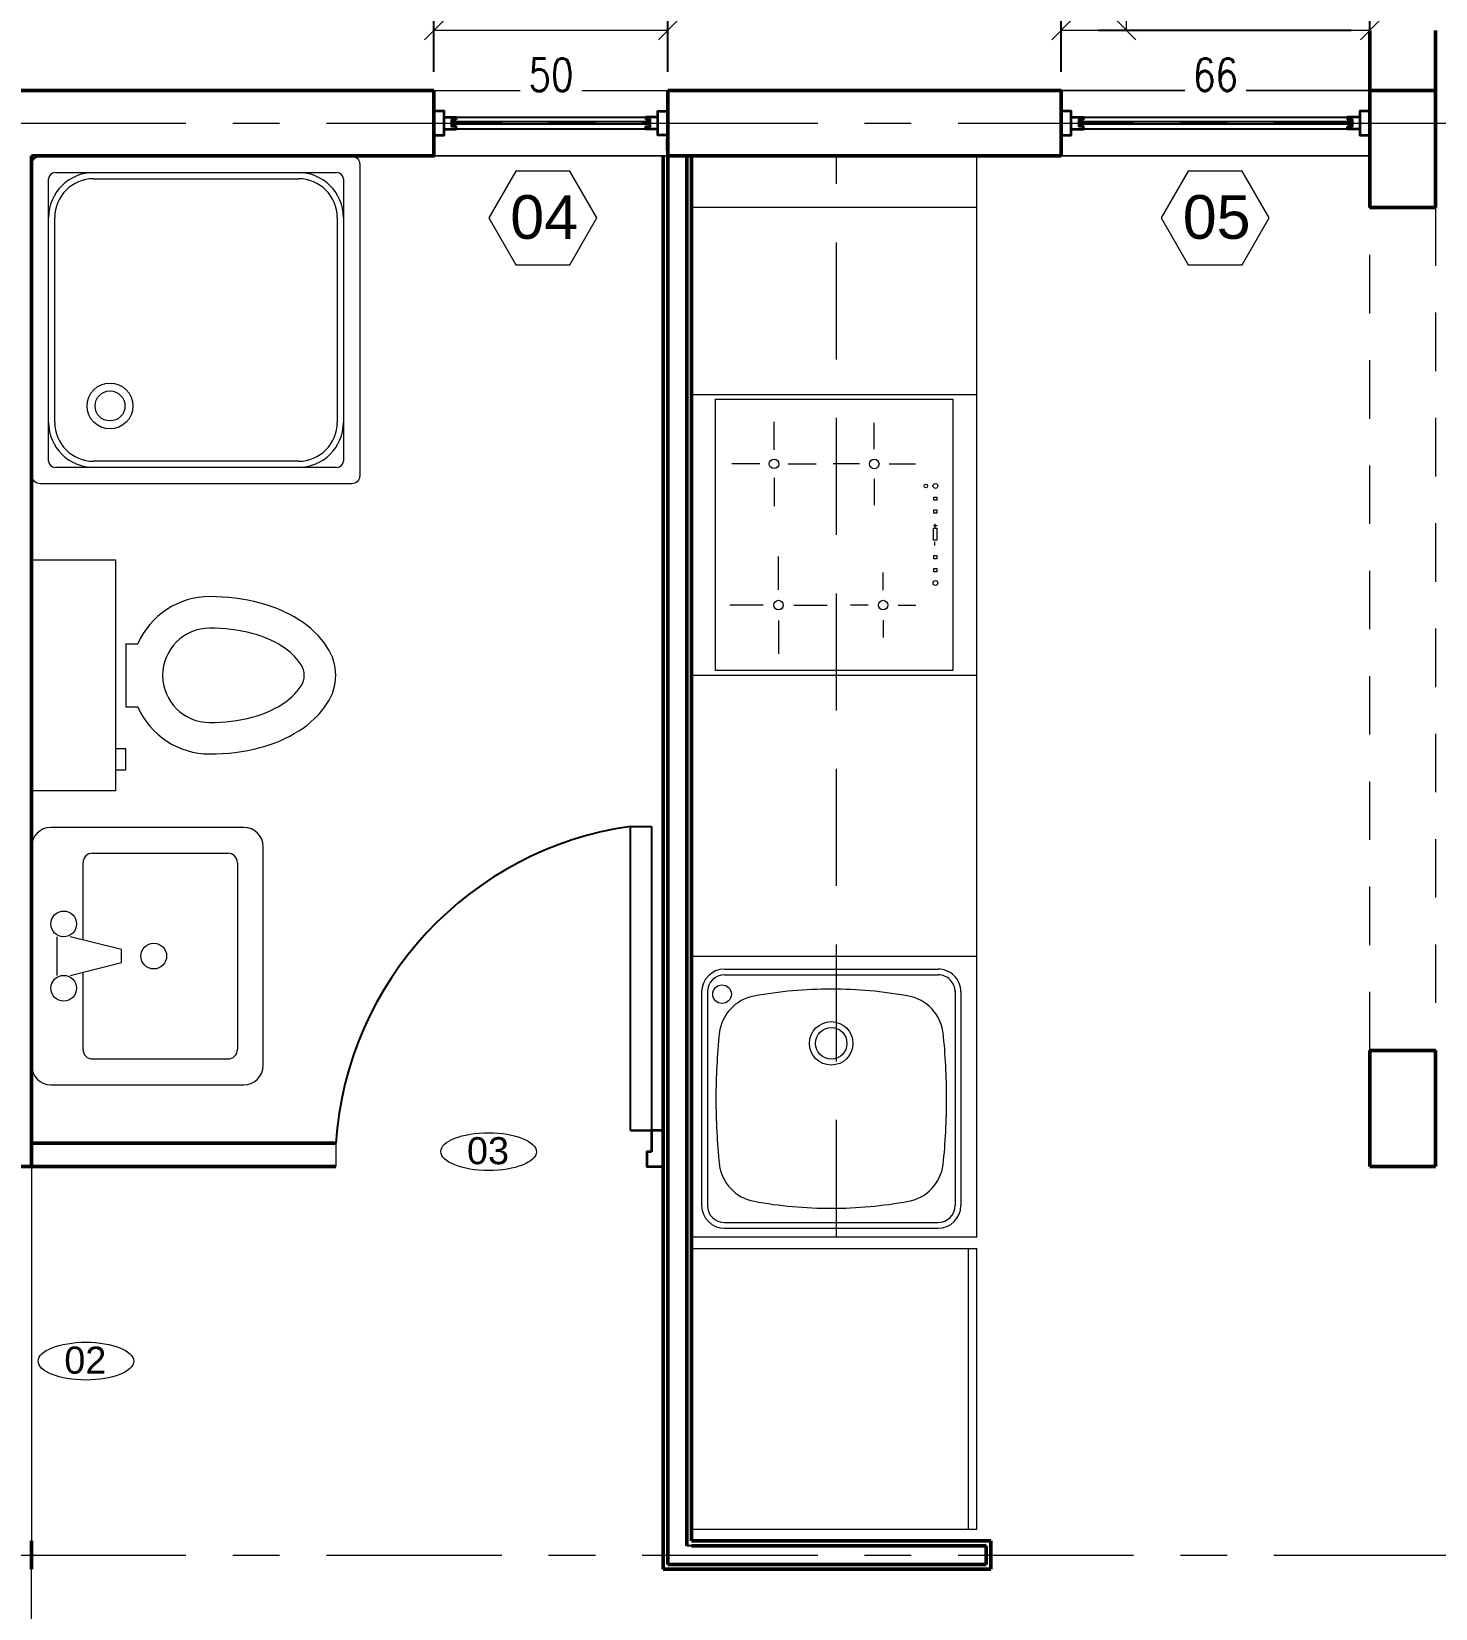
# Model space of a CAD drawing. Header units: inches. Extents: x -1721 to -596, y -6348 to -3031.
# Drawn here: x -878.281 to -875.281, y -3132.934 to -3129.564 of the extents above; entities that cross this region are included whole.
import ezdxf

# ---------------------------------------------------------------- set-up
doc = ezdxf.new("R2010")
doc.units = ezdxf.units.IN
doc.header["$MEASUREMENT"] = 0
doc.linetypes.add('$0$CENTRO2', pattern=[1.125, 0.75, -0.125, 0.125, -0.125])
doc.linetypes.add('$0$HIDDEN', pattern=[0.375, 0.25, -0.125])
doc.layers.add('$0$A-FURN_Num_Penna__252_Num_Penna__252', color=7, linetype='Continuous', lineweight=18, true_color=0x666666)
for name, color, linetype, lineweight in [('$0$AA - montanti', 7, 'Continuous', 35), ('$0$AA - pareti sezionate', 236, 'Continuous', 50), ('$0$AA - serramenti e porte', 4, 'Continuous', 25), ('$0$AA - struttura finestre', 6, 'Continuous', 25), ('$0$AA- arredo', 8, 'Continuous', 18), ('$0$SEZIONE ARREDO', 8, 'Continuous', 25), ('$1$AA - linee quote', 3, 'Continuous', 13), ('$2$A-FURN', 8, 'Continuous', 18), ('$2$A-GLAZ-FULL', 4, 'Continuous', 25), ('$2$A-WALL-FULL', 7, 'Continuous', 35)]:
    doc.layers.add(name, color=color, linetype=linetype, lineweight=lineweight)
doc.styles.add('$0$ARCH', font='txt')
doc.styles.add('$0$ARIAL', font='Arial.ttf')
doc.styles.add('$4$E-ROMANS', font='romans.shx', dxfattribs={"width": 0.8})
doc.dimstyles.new('$0$E-0100_TICK_12', dxfattribs={"dimscale": 0.001, "dimtxt": 70, "dimasz": 40, "dimexe": 60, "dimexo": 40, "dimgap": 60, "dimtad": 4, "dimdec": 0, "dimlfac": 100, "dimzin": 0, "dimdsep": 46, "dimtxsty": '$4$E-ROMANS', "dimblk": 'OBLIQUE', "dimblk1": 'OBLIQUE', "dimblk2": 'OBLIQUE', "dimcen": 60, "dimclrd": 256, "dimclre": 256, "dimclrt": 256, "dimadec": 0, "dimazin": 0, "dimtfac": 1, "dimtdec": 0, "dimtmove": 1, "dimatfit": 3, "dimldrblk": '$0$_Open90', "dimfxl": 1, "dimtfill": 1, "dimtolj": 1, "dimtzin": 0, "dimlwd": -1, "dimarcsym": 0})

# ---------------------------------------------------------------- blocks, each defined once
blk = doc.blocks.new('$0$15PTOI09')
for p, q in [((0, 433.1), (315, 433.1)), ((0, -433.1), (0, 433.1)), ((315, 433.1), (315, -433.1)), ((354.3, 118.1), (398.7, 118.1)), ((354.3, 118.1), (354.3, -118.1)), ((354.3, -118.1), (398.7, -118.1)), ((354.3, -275.6), (315, -275.6)), ((354.3, -354.3), (354.3, -275.6)), ((315, -354.3), (354.3, -354.3)), ((315, -433.1), (0, -433.1))]:
    blk.add_line(p, q)
for points in [[(669.3, -295.3, 0.063415), (858.1, -271.2, 0.076468), (1003.4, -208.8, 0.107136), (1110.2, -104.8, 0.147373), (1141.7, 0, 0.147373), (1110.2, 104.8, 0.107136), (1003.4, 208.8, 0.076468), (858.1, 271.2, 0.063415), (669.3, 295.3, 0.063415)], [(669.3, -177.2, 0.063415), (828.5, -156.9, 0.076468), (940.8, -108.6, 0.107136), (1011.7, -39.6, 0.147373), (1023.6, 0, 0.147373), (1011.7, 39.6, 0.107136), (940.8, 108.6, 0.076468), (828.5, 156.9, 0.063415), (669.3, 177.2, 0.063415)]]:
    blk.add_lwpolyline(points, format="xyb")
for radius, start, end in [(295.3, 90, 156.42182), (177.2, 90, 270), (295.3, 203.57818, 270)]:
    blk.add_arc((669.3, 0), radius, start, end)
at = {"style": '$0$ARCH'}
for tag, p, flags in [('ITEM', (0, -826.8), 3), ('ROOM_NUMBER', (0, -1181.1), 1)]:
    blk.add_attdef(tag, p, '', height=236.2, dxfattribs=dict(at, flags=flags))
blk = doc.blocks.new('$0$15PLAV06')
for p, q in [((649.6, 393.7), (59.1, 393.7)), ((0, 334.6), (0, -334.6)), ((187, 315), (600.4, 315)), ((708.7, -334.6), (708.7, 334.6)), ((157.5, 49.2), (157.5, 285.4)), ((629.9, 285.4), (629.9, -285.4)), ((78.7, -59.1), (78.7, 59.1)), ((275.6, 19.7), (118.1, 59.1)), ((275.6, -19.7), (275.6, 19.7)), ((118.1, -59.1), (275.6, -19.7)), ((157.5, -285.4), (157.5, -49.2)), ((600.4, -315), (187, -315)), ((59.1, -393.7), (649.6, -393.7))]:
    blk.add_line(p, q)
for centre in [(98.4, 98.4), (374, 0), (98.4, -98.4)]:
    blk.add_circle(centre, 39.4)
for centre, radius, start, end in [((59.1, 334.6), 59.1, 90, 180), ((649.6, 334.6), 59.1, 0, 90), ((187, 285.4), 29.5, 90, 180), ((600.4, 285.4), 29.5, 0, 90), ((187, -285.4), 29.5, 180, 270), ((600.4, -285.4), 29.5, 270, 0), ((59.1, -334.6), 59.1, 180, 270), ((649.6, -334.6), 59.1, 270, 0)]:
    blk.add_arc(centre, radius, start, end)
at = {"style": '$0$ARCH'}
for tag, p, flags in [('ITEM', (0, -787.4), 3), ('ROOM_NUMBER', (0, -1141.7), 1)]:
    blk.add_attdef(tag, p, '', height=236.2, dxfattribs=dict(at, flags=flags))
blk = doc.blocks.new('_Oblique')
at = {"color": 0, "linetype": 'ByBlock', "lineweight": -2}
blk.add_line((-0.5, -0.5), (0.5, 0.5), dxfattribs=at)
blk = doc.blocks.new('*D1048')
at = {"layer": '$1$AA - linee quote', "linetype": 'Continuous', "lineweight": -2, "transparency": 16777216}
for p, q in [((-875.4607, -3126.67), (-881.9059, -3126.67)), ((-881.3907, -3135.74), (-881.9059, -3135.74))]:
    blk.add_line(p, q, dxfattribs=at)
at = {"layer": '$1$AA - linee quote', "transparency": 16777216}
blk.add_line((-881.8459, -3135.74), (-881.8459, -3126.67), dxfattribs=at)
at = {"layer": 'DEFPOINTS', "color": 0, "linetype": 'Continuous', "transparency": 16777216}
for p in [(-881.8459, -3126.67), (-875.4207, -3126.67), (-881.3507, -3135.74)]:
    blk.add_point(p, dxfattribs=at)
at = {"layer": '$1$AA - linee quote', "linetype": 'Continuous', "transparency": 16777216, "xscale": 0.04, "yscale": 0.04, "zscale": 0.04}
for p, rotation in [((-881.8459, -3126.67), 90), ((-881.8459, -3135.74), 270)]:
    blk.add_blockref('_Oblique', p, dxfattribs=dict(at, rotation=rotation))
at = {"layer": '$1$AA - linee quote', "linetype": 'Continuous', "transparency": 16777216, "insert": (-881.7509, -3131.205), "char_height": 0.07, "attachment_point": 5, "rotation": 90, "style": '$4$E-ROMANS', "bg_fill": 3, "box_fill_scale": 1.25, "bg_fill_color": 256, "bg_fill_true_color": 13158600, "bg_fill_transparency": 0}
blk.add_mtext('\\A1;907', dxfattribs=at)
blk = doc.blocks.new('$0$_Open90')
at = {"color": 0, "linetype": 'ByBlock', "lineweight": -2}
for p, q in [((-19.685, 19.685), (0, 0)), ((0, 0), (-39.37, 0)), ((0, 0), (-19.685, -19.685))]:
    blk.add_line(p, q, dxfattribs=at)
blk = doc.blocks.new('*D1049')
at = {"layer": '$1$AA - linee quote', "linetype": 'Continuous', "lineweight": -2, "transparency": 16777216}
for p, q in [((-875.3867, -3126.74), (-881.6947, -3126.74)), ((-881.3907, -3129.76), (-881.6947, -3129.76))]:
    blk.add_line(p, q, dxfattribs=at)
at = {"layer": '$1$AA - linee quote', "transparency": 16777216}
blk.add_line((-881.6347, -3129.76), (-881.6347, -3126.74), dxfattribs=at)
at = {"layer": 'DEFPOINTS', "color": 0, "linetype": 'Continuous', "transparency": 16777216}
for p in [(-881.6347, -3126.74), (-875.3467, -3126.74), (-881.3507, -3129.76)]:
    blk.add_point(p, dxfattribs=at)
at = {"layer": '$1$AA - linee quote', "linetype": 'Continuous', "transparency": 16777216, "xscale": 0.04, "yscale": 0.04, "zscale": 0.04}
for p, rotation in [((-881.6347, -3126.74), 90), ((-881.6347, -3129.76), 270)]:
    blk.add_blockref('_Oblique', p, dxfattribs=dict(at, rotation=rotation))
at = {"layer": '$1$AA - linee quote', "linetype": 'Continuous', "transparency": 16777216, "insert": (-881.5397, -3128.25), "char_height": 0.07, "attachment_point": 5, "rotation": 90, "style": '$4$E-ROMANS', "bg_fill": 3, "box_fill_scale": 1.25, "bg_fill_color": 256, "bg_fill_true_color": 13158600, "bg_fill_transparency": 0}
blk.add_mtext('\\A1;302', dxfattribs=at)
blk = doc.blocks.new('*D1071')
at = {"layer": '$1$AA - linee quote', "linetype": 'Continuous', "lineweight": -2, "transparency": 16777216}
for p, q in [((-876.0807, -3129.65), (-876.0807, -3129.5017)), ((-875.4207, -3129.65), (-875.4207, -3129.5017))]:
    blk.add_line(p, q, dxfattribs=at)
at = {"layer": '$1$AA - linee quote', "transparency": 16777216}
blk.add_line((-875.4207, -3129.5617), (-876.0807, -3129.5617), dxfattribs=at)
at = {"layer": 'DEFPOINTS', "color": 0, "linetype": 'Continuous', "transparency": 16777216}
for p in [(-876.0807, -3129.5617), (-876.0807, -3129.69), (-875.4207, -3129.69)]:
    blk.add_point(p, dxfattribs=at)
at = {"layer": '$1$AA - linee quote', "linetype": 'Continuous', "transparency": 16777216, "xscale": 0.04, "yscale": 0.04, "zscale": 0.04, "rotation": 180}
blk.add_blockref('_Oblique', (-876.0807, -3129.5617), dxfattribs=at)
at = {"layer": '$1$AA - linee quote', "linetype": 'Continuous', "transparency": 16777216, "xscale": 0.04, "yscale": 0.04, "zscale": 0.04}
blk.add_blockref('_Oblique', (-875.4207, -3129.5617), dxfattribs=at)
at = {"layer": '$1$AA - linee quote', "linetype": 'Continuous', "transparency": 16777216, "insert": (-875.7507, -3129.6567), "char_height": 0.07, "attachment_point": 5, "style": '$4$E-ROMANS', "bg_fill": 3, "box_fill_scale": 1.25, "bg_fill_color": 256, "bg_fill_true_color": 13158600, "bg_fill_transparency": 0}
blk.add_mtext('\\A1;66', dxfattribs=at)
blk = doc.blocks.new('*D1072')
at = {"layer": '$1$AA - linee quote', "linetype": 'Continuous', "lineweight": -2, "transparency": 16777216}
for p, q in [((-877.4207, -3129.6501), (-877.4207, -3129.5017)), ((-876.9207, -3129.65), (-876.9207, -3129.5017))]:
    blk.add_line(p, q, dxfattribs=at)
at = {"layer": '$1$AA - linee quote', "transparency": 16777216}
blk.add_line((-876.9207, -3129.5617), (-877.4207, -3129.5617), dxfattribs=at)
at = {"layer": 'DEFPOINTS', "color": 0, "linetype": 'Continuous', "transparency": 16777216}
for p in [(-877.4207, -3129.5617), (-877.4207, -3129.6901), (-876.9207, -3129.69)]:
    blk.add_point(p, dxfattribs=at)
at = {"layer": '$1$AA - linee quote', "linetype": 'Continuous', "transparency": 16777216, "xscale": 0.04, "yscale": 0.04, "zscale": 0.04, "rotation": 180}
blk.add_blockref('_Oblique', (-877.4207, -3129.5617), dxfattribs=at)
at = {"layer": '$1$AA - linee quote', "linetype": 'Continuous', "transparency": 16777216, "xscale": 0.04, "yscale": 0.04, "zscale": 0.04}
blk.add_blockref('_Oblique', (-876.9207, -3129.5617), dxfattribs=at)
at = {"layer": '$1$AA - linee quote', "linetype": 'Continuous', "transparency": 16777216, "insert": (-877.1707, -3129.6567), "char_height": 0.07, "attachment_point": 5, "style": '$4$E-ROMANS', "bg_fill": 3, "box_fill_scale": 1.25, "bg_fill_color": 256, "bg_fill_true_color": 13158600, "bg_fill_transparency": 0}
blk.add_mtext('\\A1;50', dxfattribs=at)
blk = doc.blocks.new('*D1074')
at = {"layer": '$1$AA - linee quote', "linetype": 'Continuous', "lineweight": -2, "transparency": 16777216}
for p, q in [((-881.3507, -3129.65), (-881.3507, -3126.4332)), ((-875.3467, -3126.77), (-875.3467, -3126.4332))]:
    blk.add_line(p, q, dxfattribs=at)
at = {"layer": '$1$AA - linee quote', "transparency": 16777216}
blk.add_line((-881.3507, -3126.4932), (-875.3467, -3126.4932), dxfattribs=at)
at = {"layer": 'DEFPOINTS', "color": 0, "linetype": 'Continuous', "transparency": 16777216}
for p in [(-875.3467, -3126.4932), (-875.3467, -3126.81), (-881.3507, -3129.69)]:
    blk.add_point(p, dxfattribs=at)
at = {"layer": '$1$AA - linee quote', "linetype": 'Continuous', "transparency": 16777216, "xscale": 0.04, "yscale": 0.04, "zscale": 0.04, "rotation": 180}
blk.add_blockref('_Oblique', (-881.3507, -3126.4932), dxfattribs=at)
at = {"layer": '$1$AA - linee quote', "linetype": 'Continuous', "transparency": 16777216, "xscale": 0.04, "yscale": 0.04, "zscale": 0.04}
blk.add_blockref('_Oblique', (-875.3467, -3126.4932), dxfattribs=at)
at = {"layer": '$1$AA - linee quote', "linetype": 'Continuous', "transparency": 16777216, "insert": (-878.3487, -3126.5882), "char_height": 0.07, "attachment_point": 5, "style": '$4$E-ROMANS', "bg_fill": 3, "box_fill_scale": 1.25, "bg_fill_color": 256, "bg_fill_true_color": 13158600, "bg_fill_transparency": 0}
blk.add_mtext('\\A1;600', dxfattribs=at)
blk = doc.blocks.new('*D1076')
at = {"layer": '$1$AA - linee quote', "linetype": 'Continuous', "lineweight": -2, "transparency": 16777216}
for p, q in [((-881.4207, -3129.65), (-881.4207, -3126.2089)), ((-872.2807, -3126.63), (-872.2807, -3126.2089))]:
    blk.add_line(p, q, dxfattribs=at)
at = {"layer": '$1$AA - linee quote', "transparency": 16777216}
blk.add_line((-872.2807, -3126.2689), (-881.4207, -3126.2689), dxfattribs=at)
at = {"layer": 'DEFPOINTS', "color": 0, "linetype": 'Continuous', "transparency": 16777216}
for p in [(-881.4207, -3126.2689), (-872.2807, -3126.67), (-881.4207, -3129.69)]:
    blk.add_point(p, dxfattribs=at)
at = {"layer": '$1$AA - linee quote', "linetype": 'Continuous', "transparency": 16777216, "xscale": 0.04, "yscale": 0.04, "zscale": 0.04, "rotation": 180}
blk.add_blockref('_Oblique', (-881.4207, -3126.2689), dxfattribs=at)
at = {"layer": '$1$AA - linee quote', "linetype": 'Continuous', "transparency": 16777216, "xscale": 0.04, "yscale": 0.04, "zscale": 0.04}
blk.add_blockref('_Oblique', (-872.2807, -3126.2689), dxfattribs=at)
at = {"layer": '$1$AA - linee quote', "linetype": 'Continuous', "transparency": 16777216, "insert": (-876.8507, -3126.3639), "char_height": 0.07, "attachment_point": 5, "style": '$4$E-ROMANS', "bg_fill": 3, "box_fill_scale": 1.25, "bg_fill_color": 256, "bg_fill_true_color": 13158600, "bg_fill_transparency": 0}
blk.add_mtext('\\A1;914', dxfattribs=at)
blk = doc.blocks.new('*D1077')
at = {"layer": '$1$AA - linee quote', "linetype": 'Continuous', "lineweight": -2, "transparency": 16777216}
for p, q in [((-875.4607, -3126.9384), (-876.0008, -3126.9384)), ((-875.4607, -3129.5617), (-876.0008, -3129.5617))]:
    blk.add_line(p, q, dxfattribs=at)
at = {"layer": '$1$AA - linee quote', "transparency": 16777216}
blk.add_line((-875.9408, -3129.5617), (-875.9408, -3126.9384), dxfattribs=at)
at = {"layer": 'DEFPOINTS', "color": 0, "linetype": 'Continuous', "transparency": 16777216}
for p in [(-875.9408, -3126.9384), (-875.4207, -3126.9384), (-875.4207, -3129.5617)]:
    blk.add_point(p, dxfattribs=at)
at = {"layer": '$1$AA - linee quote', "linetype": 'Continuous', "transparency": 16777216, "xscale": 0.04, "yscale": 0.04, "zscale": 0.04}
for p, rotation in [((-875.9408, -3126.9384), 90), ((-875.9408, -3129.5617), 270)]:
    blk.add_blockref('_Oblique', p, dxfattribs=dict(at, rotation=rotation))
at = {"layer": '$1$AA - linee quote', "linetype": 'Continuous', "transparency": 16777216, "insert": (-875.8458, -3128.25), "char_height": 0.07, "attachment_point": 5, "rotation": 90, "style": '$4$E-ROMANS', "bg_fill": 3, "box_fill_scale": 1.25, "bg_fill_color": 256, "bg_fill_true_color": 13158600, "bg_fill_transparency": 0}
blk.add_mtext('\\A1;262', dxfattribs=at)
blk = doc.blocks.new('*D1095')
at = {"layer": '$1$AA - linee quote', "linetype": 'Continuous', "lineweight": -2, "transparency": 16777216}
for p, q in [((-875.2407, -3129.76), (-875.0984, -3129.76)), ((-875.2407, -3131.99), (-875.0984, -3131.99))]:
    blk.add_line(p, q, dxfattribs=at)
at = {"layer": '$1$AA - linee quote', "transparency": 16777216}
blk.add_line((-875.1584, -3129.76), (-875.1584, -3131.99), dxfattribs=at)
at = {"layer": 'DEFPOINTS', "color": 0, "linetype": 'Continuous', "transparency": 16777216}
for p in [(-875.2807, -3129.76), (-875.2807, -3131.99), (-875.1584, -3131.99)]:
    blk.add_point(p, dxfattribs=at)
at = {"layer": '$1$AA - linee quote', "linetype": 'Continuous', "transparency": 16777216, "xscale": 0.04, "yscale": 0.04, "zscale": 0.04}
for p, rotation in [((-875.1584, -3129.76), 90), ((-875.1584, -3131.99), 270)]:
    blk.add_blockref('_Oblique', p, dxfattribs=dict(at, rotation=rotation))
at = {"layer": '$1$AA - linee quote', "linetype": 'Continuous', "transparency": 16777216, "insert": (-875.0634, -3130.875), "char_height": 0.07, "attachment_point": 5, "rotation": 90, "style": '$4$E-ROMANS', "bg_fill": 3, "box_fill_scale": 1.25, "bg_fill_color": 256, "bg_fill_true_color": 13158600, "bg_fill_transparency": 0}
blk.add_mtext('\\A1;223', dxfattribs=at)

msp = doc.modelspace()

# ---------------------------------------------------------------- linework, layer by layer
at = {"layer": '$0$AA - montanti'}
for points in [[(-877.4207, -3129.7346), (-877.4207, -3129.7855), (-877.399, -3129.7855), (-877.399, -3129.7346)], [(-876.9207, -3129.7346), (-876.9207, -3129.7855), (-876.9423, -3129.7855), (-876.9423, -3129.7346)], [(-876.0807, -3129.7346), (-876.0807, -3129.7855), (-876.059, -3129.7855), (-876.059, -3129.7346)], [(-875.4207, -3129.7855), (-875.4207, -3129.7346), (-875.4423, -3129.7346), (-875.4423, -3129.7855)]]:
    msp.add_lwpolyline(points, close=True, dxfattribs=at)
for points in [[(-877.399, -3129.7469), (-877.373, -3129.7469), (-877.373, -3129.7525)], [(-877.399, -3129.7732), (-877.373, -3129.7732), (-877.373, -3129.7675), (-877.3823, -3129.7675), (-877.3823, -3129.7625), (-877.3823, -3129.7575), (-877.3823, -3129.7525), (-877.373, -3129.7525)], [(-876.9423, -3129.7469), (-876.9683, -3129.7469), (-876.9683, -3129.7525)], [(-876.9423, -3129.7732), (-876.9683, -3129.7732), (-876.9683, -3129.7675), (-876.959, -3129.7675), (-876.959, -3129.7625), (-876.959, -3129.7575), (-876.959, -3129.7525), (-876.9683, -3129.7525)], [(-876.059, -3129.7469), (-876.033, -3129.7469), (-876.033, -3129.7525)], [(-876.059, -3129.7732), (-876.033, -3129.7732), (-876.033, -3129.7675), (-876.0423, -3129.7675), (-876.0423, -3129.7625), (-876.0423, -3129.7575), (-876.0423, -3129.7525), (-876.033, -3129.7525)], [(-875.4423, -3129.7469), (-875.4683, -3129.7469), (-875.4683, -3129.7525), (-875.459, -3129.7525), (-875.459, -3129.7575), (-875.459, -3129.7625), (-875.459, -3129.7675), (-875.4683, -3129.7675)], [(-875.4423, -3129.7732), (-875.4683, -3129.7732), (-875.4683, -3129.7675)], [(-876.9307, -3131.958), (-876.9307, -3131.958), (-876.9307, -3131.913), (-876.9557, -3131.913), (-876.9557, -3131.958)], [(-876.9557, -3131.958), (-876.9657, -3131.958), (-876.9657, -3131.99), (-876.9307, -3131.99), (-876.9307, -3131.958)]]:
    msp.add_lwpolyline(points, dxfattribs=at)
at = {"layer": '$0$AA - pareti sezionate'}
for p, q in [((-879.0955, -3129.69), (-877.4207, -3129.69)), ((-876.9207, -3132.84), (-876.9207, -3129.69)), ((-876.0807, -3129.69), (-876.9207, -3129.6901)), ((-876.0807, -3129.69), (-876.0807, -3129.83)), ((-876.0807, -3129.83), (-876.0807, -3129.69)), ((-875.4207, -3129.69), (-875.2807, -3129.69)), ((-878.2807, -3129.83), (-878.2807, -3131.14)), ((-876.9307, -3132.82), (-876.9307, -3129.83)), ((-876.9207, -3129.83), (-876.8807, -3129.83)), ((-876.8807, -3132.8), (-876.8807, -3129.83)), ((-876.0807, -3129.83), (-876.8807, -3129.83)), ((-876.8707, -3132.79), (-876.8707, -3129.83)), ((-875.4207, -3129.94), (-875.2807, -3129.94)), ((-878.2807, -3131.14), (-878.2807, -3131.99)), ((-875.4207, -3131.7416), (-875.2807, -3131.7416)), ((-877.6307, -3131.94), (-878.2807, -3131.94)), ((-878.4207, -3131.99), (-878.2807, -3131.99)), ((-877.6307, -3131.99), (-878.2807, -3131.99)), ((-875.2807, -3131.99), (-875.4207, -3131.99)), ((-876.8705, -3132.37), (-876.8705, -3132.79)), ((-878.2807, -3132.79), (-878.2807, -3132.85)), ((-876.2307, -3132.85), (-876.2307, -3132.79)), ((-876.9307, -3132.85), (-876.2307, -3132.85))]:
    msp.add_line(p, q, dxfattribs=at)
at = {"layer": '$0$AA - pareti sezionate', "lineweight": 13}
msp.add_line((-877.6307, -3131.94), (-877.6307, -3131.99), dxfattribs=at)
at = {"layer": '$0$AA - pareti sezionate'}
msp.add_lwpolyline([(-877.4207, -3129.69), (-877.4207, -3129.83), (-878.2807, -3129.83)], dxfattribs=at)
at = {"layer": '$0$AA - serramenti e porte'}
for p, q in [((-877.373, -3129.7469), (-876.9683, -3129.7469)), ((-876.033, -3129.7469), (-875.4683, -3129.7469)), ((-876.9683, -3129.7732), (-877.373, -3129.7732)), ((-875.4683, -3129.7732), (-876.0328, -3129.7732)), ((-877.0007, -3131.913), (-877.0007, -3131.263)), ((-877.0007, -3131.263), (-876.9557, -3131.263)), ((-876.9557, -3131.263), (-876.9557, -3131.913)), ((-876.9557, -3131.913), (-877.0007, -3131.913)), ((-877.0007, -3131.913), (-876.9557, -3131.913)), ((-877.0007, -3131.913), (-876.9557, -3131.913))]:
    msp.add_line(p, q, dxfattribs=at)
msp.add_arc((-876.8987, -3131.9895), 0.7336, 97.9857, 176.1333, dxfattribs=at)
at = {"layer": '$0$AA - struttura finestre'}
for p, q in [((-876.9592, -3129.7575), (-877.3823, -3129.7575)), ((-876.959, -3129.7625), (-877.3823, -3129.7625)), ((-875.459, -3129.7575), (-876.0423, -3129.7575)), ((-875.459, -3129.7625), (-876.0423, -3129.7625))]:
    msp.add_line(p, q, dxfattribs=at)
at = {"layer": '$0$AA- arredo', "lineweight": 13}
for p, q in [((-877.4207, -3129.69), (-876.9207, -3129.69)), ((-876.0807, -3129.69), (-875.4207, -3129.69)), ((-877.4207, -3129.83), (-876.9207, -3129.83)), ((-876.0807, -3129.83), (-875.4207, -3129.83))]:
    msp.add_line(p, q, dxfattribs=at)
at = {"layer": '$0$AA- arredo'}
for p, q in [((-878.2311, -3129.8657), (-877.6274, -3129.8657)), ((-878.2442, -3130.4825), (-878.2442, -3129.8788)), ((-878.148, -3129.8788), (-877.7105, -3129.8788)), ((-877.6142, -3129.8788), (-877.6142, -3130.4825)), ((-878.2311, -3130.3994), (-878.2311, -3129.9619)), ((-877.6274, -3129.9619), (-877.6274, -3130.3994)), ((-877.6274, -3130.4957), (-878.2311, -3130.4957)), ((-877.7105, -3130.4825), (-878.148, -3130.4825))]:
    msp.add_line(p, q, dxfattribs=at)
at = {"layer": '$0$AA- arredo', "linetype": '$0$HIDDEN', "ltscale": 0.5}
for p, q in [((-875.4207, -3131.7416), (-875.4207, -3129.94)), ((-875.2807, -3129.94), (-875.2807, -3131.7416))]:
    msp.add_line(p, q, dxfattribs=at)
at = {"layer": '$0$AA- arredo'}
msp.add_lwpolyline([(-878.2792, -3129.8482, -0.414214), (-878.2617, -3129.8307), (-877.5967, -3129.8307, -0.414214), (-877.5792, -3129.8482), (-877.5792, -3130.5132, -0.414214), (-877.5967, -3130.5307), (-878.2617, -3130.5307, -0.414214), (-878.2792, -3130.5132)], format="xyb", close=True, dxfattribs=at)
msp.add_lwpolyline([(-878.2792, -3129.8482, -0.414214), (-878.2617, -3129.8307), (-877.5967, -3129.8307, -0.414214), (-877.5792, -3129.8482), (-877.5792, -3130.5132, -0.414214), (-877.5967, -3130.5307), (-878.2617, -3130.5307, -0.414214), (-878.2792, -3130.5132)], format="xyb", close=True, dxfattribs=at)
for radius in [0.049, 0.032]:
    msp.add_circle((-878.113, -3130.3644), radius, dxfattribs=at)
for centre, radius, start, end in [((-878.148, -3129.9619), 0.0962, 90, 180), ((-878.2311, -3129.8788), 0.0131, 90, 180), ((-877.7105, -3129.9619), 0.0962, 0, 90), ((-877.6274, -3129.8788), 0.0131, 0, 90), ((-878.148, -3129.9619), 0.0831, 90, 180), ((-877.7105, -3129.9619), 0.0831, 0, 90), ((-878.148, -3130.3994), 0.0962, 180, 270), ((-878.148, -3130.3994), 0.0831, 180, 270), ((-877.7105, -3130.3994), 0.0962, 270, 0), ((-877.7105, -3130.3994), 0.0831, 270, 0), ((-878.2311, -3130.4825), 0.0131, 180, 270), ((-877.6274, -3130.4825), 0.0131, 270, 0)]:
    msp.add_arc(centre, radius, start, end, dxfattribs=at)
at = {"layer": '$1$AA - linee quote', "linetype": '$0$CENTRO2', "ltscale": 0.5}
for p, q in [((-883.0507, -3129.76), (-870.5807, -3129.76)), ((-883.0507, -3132.82), (-870.5807, -3132.82))]:
    msp.add_line(p, q, dxfattribs=at)
at = {"layer": '$1$AA - linee quote'}
for points in [[(-877.0728, -3129.9627), (-877.1306, -3129.8627), (-877.246, -3129.8627), (-877.3038, -3129.9627), (-877.246, -3130.0627), (-877.1306, -3130.0627)], [(-875.6358, -3129.9627), (-875.6936, -3129.8627), (-875.8091, -3129.8627), (-875.8668, -3129.9627), (-875.8091, -3130.0627), (-875.6936, -3130.0627)]]:
    msp.add_lwpolyline(points, close=True, dxfattribs=at)
for centre in [(-877.304, -3131.958), (-878.1645, -3132.4056)]:
    msp.add_ellipse(centre, major_axis=(-0.1021, 0.0002), ratio=0.395468, dxfattribs=at)
at = {"layer": '$2$A-FURN', "ltscale": 1.5}
for p, q in [((-877.4207, -3129.6901), (-876.9207, -3129.6901)), ((-878.2807, -3131.99), (-878.2807, -3132.79)), ((-878.2807, -3133.65), (-878.2807, -3132.85))]:
    msp.add_line(p, q, dxfattribs=at)
at = {"layer": '$2$A-FURN'}
for p, q in [((-875.4207, -3129.69), (-876.0807, -3129.69)), ((-876.9207, -3129.83), (-877.4207, -3129.83)), ((-876.8707, -3130.91), (-876.8707, -3129.83)), ((-875.4207, -3129.83), (-876.0807, -3129.83)), ((-876.8707, -3130.91), (-876.8707, -3131.57)), ((-876.8707, -3132.35), (-876.8707, -3131.57))]:
    msp.add_line(p, q, dxfattribs=at)
at = {"layer": '$2$A-GLAZ-FULL'}
for p, q in [((-876.9232, -3129.7938), (-876.9232, -3129.8175)), ((-876.9232, -3129.8175), (-876.9232, -3129.7938))]:
    msp.add_line(p, q, dxfattribs=at)
at = {"layer": '$2$A-WALL-FULL'}
for p, q in [((-876.9307, -3131.99), (-876.9307, -3129.84)), ((-878.2807, -3131.54), (-878.2807, -3131.74)), ((-878.2807, -3131.99), (-878.2807, -3131.99))]:
    msp.add_line(p, q, dxfattribs=at)

# ---------------------------------------------------------------- block references
at = {"layer": '$0$AA- arredo'}
for name, p, xscale, yscale, zscale in [('$0$15PTOI09', (-878.2807, -3130.94), 0.0005693103448268442, 0.0005693103448268442, 0.0005693103448268442), ('$0$15PLAV06', (-878.2807, -3131.54), 0.0006984999999991302, 0.0006984999999991302, 0.0006984999999991302)]:
    msp.add_blockref(name, p, dxfattribs=dict(at, xscale=xscale, yscale=yscale, zscale=zscale))

# ---------------------------------------------------------------- texts
at = {"layer": '$1$AA - linee quote', "style": '$0$ARIAL'}
for s, p in [('04', (-877.2578, -3130.007)), ('05', (-875.8208, -3130.007))]:
    msp.add_text(s, height=0.09323, rotation=359.8326, dxfattribs=at).set_placement(p)
for s, p in [('03', (-877.3502, -3131.9848)), ('02', (-878.2107, -3132.4324))]:
    msp.add_text(s, height=0.05781, dxfattribs=at).set_placement(p)

# ---------------------------------------------------------------- next in the draw order: dimensions: what is measured, and where the dimension line sits
at = {"layer": '$1$AA - linee quote', "linetype": 'Continuous'}
dim = msp.add_linear_dim(base=(-877.4207, -3129.5617), p1=(-876.9207, -3129.69), p2=(-877.4207, -3129.6901), dimstyle='$0$E-0100_TICK_12', dxfattribs=at)
dim.commit()
dim.dimension.update_dxf_attribs({"geometry": '*D1072', "text_midpoint": (-877.1707, -3129.6567)})
dim = msp.add_linear_dim(base=(-875.1584, -3131.99), p1=(-875.2807, -3129.76), p2=(-875.2807, -3131.99), angle=90, dimstyle='$0$E-0100_TICK_12', dxfattribs=at)
dim.commit()
dim.dimension.update_dxf_attribs({"geometry": '*D1095', "text_midpoint": (-875.0634, -3130.875)})

# ---------------------------------------------------------------- next in the draw order: linework, layer by layer
at = {"layer": '$0$AA - pareti sezionate'}
msp.add_line((-875.2807, -3131.7416), (-875.2807, -3131.99), dxfattribs=at)

# ---------------------------------------------------------------- next in the draw order: dimensions: what is measured, and where the dimension line sits
at = {"layer": '$1$AA - linee quote', "linetype": 'Continuous'}
dim = msp.add_linear_dim(base=(-875.3467, -3126.4932), p1=(-881.3507, -3129.69), p2=(-875.3467, -3126.81), dimstyle='$0$E-0100_TICK_12', dxfattribs=at)
dim.commit()
dim.dimension.update_dxf_attribs({"geometry": '*D1074', "text_midpoint": (-878.3487, -3126.5882)})

# ---------------------------------------------------------------- next in the draw order: dimensions: what is measured, and where the dimension line sits
dim = msp.add_linear_dim(base=(-881.4207, -3126.2689), p1=(-872.2807, -3126.67), p2=(-881.4207, -3129.69), dimstyle='$0$E-0100_TICK_12', dxfattribs=at)
dim.commit()
dim.dimension.update_dxf_attribs({"geometry": '*D1076', "text_midpoint": (-876.8507, -3126.3639)})

# ---------------------------------------------------------------- next in the draw order: linework, layer by layer
at = {"layer": '$0$AA - pareti sezionate'}
msp.add_line((-875.2807, -3129.94), (-875.2807, -3129.5617), dxfattribs=at)

# ---------------------------------------------------------------- next in the draw order: dimensions: what is measured, and where the dimension line sits
at = {"layer": '$1$AA - linee quote', "linetype": 'Continuous'}
dim = msp.add_linear_dim(base=(-875.9408, -3126.9384), p1=(-875.4207, -3129.5617), p2=(-875.4207, -3126.9384), angle=90, dimstyle='$0$E-0100_TICK_12', dxfattribs=at)
dim.commit()
dim.dimension.update_dxf_attribs({"geometry": '*D1077', "text_midpoint": (-875.8458, -3128.25)})

# ---------------------------------------------------------------- next in the draw order: dimensions: what is measured, and where the dimension line sits
dim = msp.add_linear_dim(base=(-881.8459, -3126.67), p1=(-881.3507, -3135.74), p2=(-875.4207, -3126.67), angle=90, dimstyle='$0$E-0100_TICK_12', dxfattribs=at)
dim.commit()
dim.dimension.update_dxf_attribs({"geometry": '*D1048', "text_midpoint": (-881.7509, -3131.205)})

# ---------------------------------------------------------------- next in the draw order: linework, layer by layer
at = {"layer": '$0$A-FURN_Num_Penna__252_Num_Penna__252', "color": 251, "linetype": '$0$HIDDEN', "lineweight": 18, "true_color": 0x666666}
msp.add_line((-876.5607, -3132.14), (-876.5607, -3129.83), dxfattribs=at)
at = {"layer": '$0$AA - pareti sezionate'}
for p, q in [((-875.4207, -3131.7416), (-875.4207, -3131.99)), ((-876.2307, -3132.79), (-876.8707, -3132.79)), ((-876.2407, -3132.8), (-876.8707, -3132.8)), ((-876.2407, -3132.84), (-876.2407, -3132.8)), ((-876.9307, -3132.82), (-876.9307, -3132.85)), ((-876.9207, -3132.84), (-876.2407, -3132.84))]:
    msp.add_line(p, q, dxfattribs=at)
at = {"layer": '$0$AA- arredo', "color": 251, "linetype": 'Continuous', "lineweight": 18, "true_color": 0x656565}
for p, q in [((-876.2607, -3132.14), (-876.2607, -3129.83)), ((-876.2607, -3129.94), (-876.8707, -3129.94)), ((-876.8193, -3130.93), (-876.8193, -3130.35)), ((-876.8193, -3130.35), (-876.312, -3130.35)), ((-876.312, -3130.35), (-876.312, -3130.93)), ((-876.6941, -3130.458), (-876.6941, -3130.3981)), ((-876.4798, -3130.4567), (-876.4798, -3130.4005)), ((-876.7242, -3130.4881), (-876.7842, -3130.4881)), ((-876.664, -3130.4881), (-876.6041, -3130.4881)), ((-876.5115, -3130.4884), (-876.5677, -3130.4884)), ((-876.448, -3130.4884), (-876.3918, -3130.4884)), ((-876.6941, -3130.5182), (-876.6941, -3130.5782)), ((-876.4798, -3130.5201), (-876.4798, -3130.5763)), ((-876.3526, -3130.566), (-876.3526, -3130.5593)), ((-876.3526, -3130.5593), (-876.3459, -3130.5593)), ((-876.3459, -3130.566), (-876.3526, -3130.566)), ((-876.3459, -3130.5593), (-876.3459, -3130.566)), ((-876.3526, -3130.5932), (-876.3526, -3130.5865)), ((-876.3526, -3130.5865), (-876.3459, -3130.5865)), ((-876.3459, -3130.5932), (-876.3526, -3130.5932)), ((-876.3459, -3130.5865), (-876.3459, -3130.5932)), ((-876.3535, -3130.6198), (-876.3457, -3130.6198)), ((-876.3533, -3130.6514), (-876.3533, -3130.6259)), ((-876.3533, -3130.6259), (-876.3459, -3130.6259)), ((-876.3495, -3130.6238), (-876.3495, -3130.6163)), ((-876.3459, -3130.6259), (-876.3459, -3130.6514)), ((-876.3459, -3130.6514), (-876.3533, -3130.6514)), ((-876.3501, -3130.6624), (-876.3501, -3130.6545)), ((-876.6845, -3130.7571), (-876.6845, -3130.6859)), ((-876.3526, -3130.6909), (-876.3526, -3130.6842)), ((-876.3526, -3130.6842), (-876.3459, -3130.6842)), ((-876.3459, -3130.6909), (-876.3526, -3130.6909)), ((-876.3459, -3130.6842), (-876.3459, -3130.6909)), ((-876.461, -3130.7577), (-876.461, -3130.7203)), ((-876.3526, -3130.7186), (-876.3526, -3130.7119)), ((-876.3526, -3130.7119), (-876.3459, -3130.7119)), ((-876.3459, -3130.7186), (-876.3526, -3130.7186)), ((-876.3459, -3130.7119), (-876.3459, -3130.7186)), ((-876.7173, -3130.7898), (-876.7885, -3130.7898)), ((-876.6518, -3130.7898), (-876.5806, -3130.7898)), ((-876.4931, -3130.7898), (-876.5305, -3130.7898)), ((-876.4289, -3130.7898), (-876.3914, -3130.7898)), ((-876.6845, -3130.8226), (-876.6845, -3130.8938)), ((-876.461, -3130.8219), (-876.461, -3130.8594)), ((-876.312, -3130.93), (-876.8193, -3130.93)), ((-876.7999, -3131.5679), (-876.3436, -3131.5678)), ((-876.7999, -3131.5801), (-876.3436, -3131.58)), ((-876.8487, -3131.6158), (-876.8487, -3132.0729)), ((-876.8365, -3131.6159), (-876.8365, -3132.0729)), ((-876.307, -3131.6144), (-876.307, -3132.0729)), ((-876.2948, -3131.6166), (-876.2948, -3132.0729)), ((-876.7999, -3132.1095), (-876.3436, -3132.1095)), ((-876.7999, -3132.1217), (-876.3436, -3132.1217)), ((-876.8707, -3132.14), (-876.2607, -3132.14)), ((-876.8707, -3132.165), (-876.2607, -3132.165)), ((-876.2787, -3132.765), (-876.2787, -3132.165)), ((-876.2607, -3132.765), (-876.2607, -3132.165)), ((-876.8707, -3132.765), (-876.2607, -3132.765))]:
    msp.add_line(p, q, dxfattribs=at)
at = {"layer": '$0$AA- arredo', "color": 251, "linetype": 'Continuous', "lineweight": 18, "true_color": 0x666666}
for p, q in [((-876.8707, -3130.34), (-876.2607, -3130.34)), ((-876.8707, -3130.94), (-876.2607, -3130.94)), ((-876.8707, -3131.54), (-876.2607, -3131.54))]:
    msp.add_line(p, q, dxfattribs=at)
at = {"layer": '$0$AA- arredo', "color": 251, "linetype": 'Continuous', "lineweight": 18, "true_color": 0x656565}
for centre, radius in [((-876.6941, -3130.4881), 0.0101), ((-876.4798, -3130.4884), 0.0101), ((-876.3697, -3130.5353), 0.00389), ((-876.3492, -3130.5353), 0.00521), ((-876.3492, -3130.7428), 0.00521), ((-876.6845, -3130.7898), 0.0101), ((-876.461, -3130.7898), 0.0101), ((-876.8051, -3131.6214), 0.0198), ((-876.5718, -3131.7265), 0.0464), ((-876.5718, -3131.7265), 0.0336)]:
    msp.add_circle(centre, radius, dxfattribs=at)
for centre, radius, start, end in [((-876.7999, -3131.6167), 0.0488, 90.0019, 180.0019), ((-876.7999, -3131.6167), 0.0366, 90.0019, 180.0019), ((-876.3436, -3131.6166), 0.0488, 0.0019, 90.0019), ((-876.3436, -3131.6166), 0.0366, 0.0019, 90.0019), ((-876.5718, -3132.5256), 0.915, 90, 100.3812), ((-876.5718, -3132.5256), 0.915, 79.6188, 90), ((-876.7202, -3131.7155), 0.0915, 100.3812, 172.77), ((-876.4234, -3131.7155), 0.0915, 7.23, 79.6188), ((-875.453, -3131.8448), 1.3652, 174.0822, 180.001), ((-877.6905, -3131.8448), 1.3652, 359.999, 5.9178), ((-875.453, -3131.8448), 1.3652, 179.999, 185.9178), ((-877.6905, -3131.8448), 1.3652, 354.0822, 0.001), ((-876.7202, -3131.9741), 0.0915, 187.23, 259.6188), ((-876.4234, -3131.9741), 0.0915, 280.3812, 352.77), ((-876.7999, -3132.0729), 0.0488, 180, 270), ((-876.7999, -3132.0729), 0.0366, 180, 270), ((-876.5718, -3131.164), 0.915, 259.6188, 270), ((-876.5718, -3131.164), 0.915, 270, 280.3812), ((-876.3436, -3132.0729), 0.0488, 270, 0), ((-876.3436, -3132.0729), 0.0366, 270, 0)]:
    msp.add_arc(centre, radius, start, end, dxfattribs=at)
at = {"layer": '$0$SEZIONE ARREDO', "color": 7, "linetype": 'Continuous', "true_color": 0xffffff}
for p, q in [((-876.8705, -3132.8), (-876.8807, -3132.8)), ((-876.9207, -3132.84), (-876.9207, -3132.84))]:
    msp.add_line(p, q, dxfattribs=at)

# ---------------------------------------------------------------- next in the draw order: dimensions: what is measured, and where the dimension line sits
at = {"layer": '$1$AA - linee quote', "linetype": 'Continuous'}
dim = msp.add_linear_dim(base=(-881.6347, -3126.74), p1=(-881.3507, -3129.76), p2=(-875.3467, -3126.74), angle=90, dimstyle='$0$E-0100_TICK_12', dxfattribs=at)
dim.commit()
dim.dimension.update_dxf_attribs({"geometry": '*D1049', "text_midpoint": (-881.5397, -3128.25)})

# ---------------------------------------------------------------- next in the draw order: linework, layer by layer
at = {"layer": '$0$AA - pareti sezionate'}
msp.add_line((-875.4207, -3129.94), (-875.4207, -3129.5617), dxfattribs=at)

# ---------------------------------------------------------------- next in the draw order: dimensions: what is measured, and where the dimension line sits
at = {"layer": '$1$AA - linee quote', "linetype": 'Continuous'}
dim = msp.add_linear_dim(base=(-876.0807, -3129.5617), p1=(-875.4207, -3129.69), p2=(-876.0807, -3129.69), dimstyle='$0$E-0100_TICK_12', dxfattribs=at)
dim.commit()
dim.dimension.update_dxf_attribs({"geometry": '*D1071', "text_midpoint": (-875.7507, -3129.6567)})

doc.saveas('drawing.dxf')
